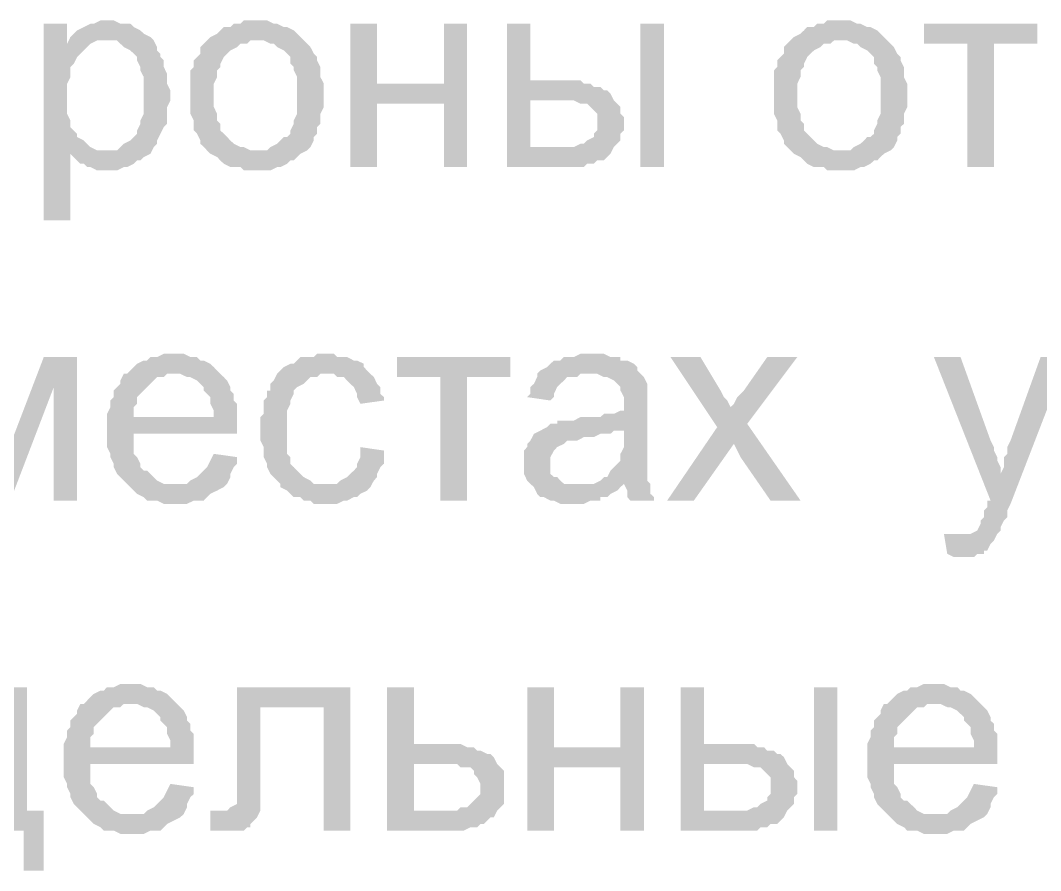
# Model space of a CAD drawing. Header units: millimetres. Extents: x -383313 to -161684, y -117025 to 99224.
# Drawn here: x -351553 to -350258, y -31570 to -30491 of the extents above; entities that cross this region are included whole.
import ezdxf

# ---------------------------------------------------------------- set-up
doc = ezdxf.new("R2010")
doc.units = ezdxf.units.MM
doc.header["$MEASUREMENT"] = 0
doc.layers.add('PDF_Solid Fills', color=7, linetype='Continuous')

# ---------------------------------------------------------------- blocks, each defined once
blk = doc.blocks.new('A$Cf5759c35')
at = {"layer": 'PDF_Solid Fills'}
for points in [[(7018.7, -12225.9), (7018.7, -12225.9), (7010.2, -12225.9), (7001.8, -12230.1), (6997.5, -12230.1), (6989.1, -12234.3), (6989.1, -12234.3), (6980.6, -12238.6), (6976.4, -12242.8), (6972.1, -12247), (7018.7, -12251.3), (7022.9, -12251.3), (7031.4, -12251.3), (7035.6, -12255.5), (7039.9, -12259.7), (7048.3, -12264), (7052.6, -12268.2), (7056.8, -12272.4), (7056.8, -12276.7), (7061, -12285.1), (7061, -12289.4), (7065.3, -12297.8), (7065.3, -12302.1), (7065.3, -12310.5), (7065.3, -12319), (7065.3, -12323.2), (7065.3, -12331.7), (7065.3, -12340.2), (7065.3, -12344.4), (7061, -12352.9), (7061, -12357.1), (7056.8, -12365.6), (7056.8, -12369.8), (7052.6, -12374), (7048.3, -12378.3), (7039.9, -12382.5), (7035.6, -12386.7), (7031.4, -12391), (7022.9, -12391), (7014.5, -12391), (6972.1, -12395.2), (6972.1, -12395.2), (6980.6, -12403.7), (6984.8, -12407.9), (6989.1, -12407.9), (6993.3, -12412.1), (6997.5, -12412.1), (7006, -12416.4), (7010.2, -12416.4), (7018.7, -12416.4), (7018.7, -12416.4), (7027.2, -12416.4), (7031.4, -12416.4), (7039.9, -12412.1), (7044.1, -12412.1), (7052.6, -12407.9), (7056.8, -12403.7), (7061, -12403.7), (7065.3, -12399.4), (7073.7, -12395.2), (7078, -12386.7), (7082.2, -12382.5), (7082.2, -12378.3), (7086.4, -12369.8), (7086.4, -12369.8), (7090.7, -12361.3), (7094.9, -12357.1), (7094.9, -12348.6), (7094.9, -12340.2), (7094.9, -12335.9), (7099.1, -12327.5), (7099.1, -12319), (7099.1, -12319), (7099.1, -12314.8), (7094.9, -12306.3), (7094.9, -12297.8), (7094.9, -12293.6), (7090.7, -12285.1), (7090.7, -12276.7), (7086.4, -12272.4), (7086.4, -12268.2), (7082.2, -12264), (7082.2, -12259.7), (7078, -12251.3), (7073.7, -12247), (7065.3, -12242.8), (7061, -12238.6), (7061, -12238.6), (7052.6, -12234.3), (7048.3, -12230.1), (7039.9, -12230.1), (7035.6, -12230.1), (7027.2, -12225.9)], [(7209.2, -12225.9), (7209.2, -12225.9), (7192.3, -12225.9), (7188, -12230.1), (7179.6, -12230.1), (7175.3, -12234.3), (7166.9, -12234.3), (7162.6, -12238.6), (7158.4, -12242.8), (7149.9, -12247), (7149.9, -12247), (7145.7, -12251.3), (7209.2, -12251.3), (7209.2, -12251.3), (7217.7, -12251.3), (7226.1, -12255.5), (7230.4, -12255.5), (7234.6, -12259.7), (7243.1, -12264), (7247.3, -12268.2), (7251.5, -12272.4), (7251.5, -12280.9), (7255.8, -12285.1), (7255.8, -12289.4), (7260, -12297.8), (7260, -12306.3), (7260, -12310.5), (7260, -12319), (7260, -12323.2), (7260, -12331.7), (7260, -12340.2), (7260, -12344.4), (7255.8, -12352.9), (7255.8, -12357.1), (7251.5, -12365.6), (7251.5, -12369.8), (7247.3, -12374), (7243.1, -12374), (7238.8, -12378.3), (7234.6, -12382.5), (7226.1, -12386.7), (7221.9, -12391), (7213.4, -12391), (7209.2, -12391), (7145.7, -12391), (7149.9, -12395.2), (7158.4, -12399.4), (7162.6, -12403.7), (7166.9, -12407.9), (7175.3, -12412.1), (7179.6, -12412.1), (7188, -12412.1), (7192.3, -12416.4), (7200.7, -12416.4), (7209.2, -12416.4), (7213.4, -12416.4), (7217.7, -12416.4), (7226.1, -12416.4), (7234.6, -12412.1), (7238.8, -12412.1), (7247.3, -12407.9), (7251.5, -12403.7), (7255.8, -12403.7), (7260, -12399.4), (7264.2, -12395.2), (7272.7, -12391), (7276.9, -12386.7), (7281.2, -12378.3), (7281.2, -12374), (7281.2, -12374), (7285.4, -12369.8), (7285.4, -12361.3), (7289.6, -12357.1), (7289.6, -12348.6), (7289.6, -12344.4), (7293.9, -12335.9), (7293.9, -12327.5), (7293.9, -12319), (7293.9, -12314.8), (7293.9, -12306.3), (7289.6, -12297.8), (7289.6, -12289.4), (7289.6, -12285.1), (7285.4, -12276.7), (7285.4, -12272.4), (7281.2, -12268.2), (7276.9, -12259.7), (7272.7, -12255.5), (7268.5, -12251.3), (7264.2, -12247), (7260, -12242.8), (7255.8, -12238.6), (7247.3, -12234.3), (7243.1, -12234.3), (7234.6, -12230.1), (7230.4, -12230.1), (7221.9, -12225.9), (7217.7, -12225.9)], [(7950, -12225.9), (7950, -12225.9), (7933.1, -12225.9), (7928.9, -12230.1), (7920.4, -12230.1), (7916.2, -12234.3), (7907.7, -12234.3), (7903.5, -12238.6), (7899.2, -12242.8), (7890.8, -12247), (7890.8, -12247), (7886.5, -12251.3), (7950, -12251.3), (7950, -12251.3), (7958.5, -12251.3), (7967, -12255.5), (7971.2, -12255.5), (7975.4, -12259.7), (7983.9, -12264), (7988.1, -12268.2), (7992.4, -12272.4), (7992.4, -12280.9), (7996.6, -12285.1), (7996.6, -12289.4), (8000.8, -12297.8), (8000.8, -12306.3), (8000.8, -12310.5), (8000.8, -12319), (8000.8, -12323.2), (8000.8, -12331.7), (8000.8, -12340.2), (8000.8, -12344.4), (7996.6, -12352.9), (7996.6, -12357.1), (7992.4, -12365.6), (7992.4, -12369.8), (7988.1, -12374), (7983.9, -12374), (7979.7, -12378.3), (7975.4, -12382.5), (7967, -12386.7), (7962.7, -12391), (7954.3, -12391), (7950, -12391), (7886.5, -12391), (7890.8, -12395.2), (7899.2, -12399.4), (7903.5, -12403.7), (7907.7, -12407.9), (7916.2, -12412.1), (7920.4, -12412.1), (7928.9, -12412.1), (7933.1, -12416.4), (7941.6, -12416.4), (7950, -12416.4), (7954.3, -12416.4), (7958.5, -12416.4), (7967, -12416.4), (7975.4, -12412.1), (7979.7, -12412.1), (7988.1, -12407.9), (7992.4, -12403.7), (7996.6, -12403.7), (8000.8, -12399.4), (8005.1, -12395.2), (8013.5, -12391), (8017.8, -12386.7), (8022, -12378.3), (8022, -12374), (8022, -12374), (8026.2, -12369.8), (8026.2, -12361.3), (8030.5, -12357.1), (8030.5, -12348.6), (8030.5, -12344.4), (8034.7, -12335.9), (8034.7, -12327.5), (8034.7, -12319), (8034.7, -12314.8), (8034.7, -12306.3), (8030.5, -12297.8), (8030.5, -12289.4), (8030.5, -12285.1), (8026.2, -12276.7), (8026.2, -12272.4), (8022, -12268.2), (8017.8, -12259.7), (8013.5, -12255.5), (8009.3, -12251.3), (8005.1, -12247), (8000.8, -12242.8), (7996.6, -12238.6), (7988.1, -12234.3), (7983.9, -12234.3), (7975.4, -12230.1), (7971.2, -12230.1), (7962.7, -12225.9), (7958.5, -12225.9)], [(6967.9, -12230.1), (6938.3, -12230.1), (6938.3, -12479.9), (6972.1, -12479.9), (6972.1, -12395.2), (7014.5, -12391), (7010.2, -12391), (7006, -12391), (6997.5, -12386.7), (6993.3, -12382.5), (6989.1, -12378.3), (6980.6, -12374), (6980.6, -12369.8), (6976.4, -12365.6), (6972.1, -12361.3), (6972.1, -12352.9), (6967.9, -12344.4), (6967.9, -12340.2), (6967.9, -12331.7), (6967.9, -12323.2), (6967.9, -12319), (6967.9, -12310.5), (6967.9, -12306.3), (6972.1, -12297.8), (6972.1, -12289.4), (6972.1, -12285.1), (6976.4, -12280.9), (6980.6, -12272.4), (6984.8, -12268.2), (6989.1, -12264), (6993.3, -12259.7), (6997.5, -12255.5), (6967.9, -12255.5)], [(7361.6, -12230.1), (7327.7, -12230.1), (7327.7, -12412.1), (7361.6, -12412.1), (7361.6, -12331.7), (7446.3, -12331.7), (7361.6, -12306.3)], [(7475.9, -12230.1), (7446.3, -12230.1), (7446.3, -12306.3), (7361.6, -12306.3), (7446.3, -12331.7), (7446.3, -12412.1), (7475.9, -12412.1)], [(7556.3, -12230.1), (7526.7, -12230.1), (7526.7, -12412.1), (7624.1, -12412.1), (7628.3, -12407.9), (7636.8, -12407.9), (7641, -12403.7), (7649.5, -12403.7), (7653.7, -12399.4), (7657.9, -12395.2), (7657.9, -12395.2), (7662.2, -12386.7), (7556.3, -12386.7), (7556.3, -12327.5), (7590.2, -12327.5), (7662.2, -12327.5), (7657.9, -12319), (7653.7, -12314.8), (7649.5, -12314.8), (7645.2, -12310.5), (7636.8, -12310.5), (7632.5, -12306.3), (7624.1, -12306.3), (7619.8, -12302.1), (7611.4, -12302.1), (7602.9, -12302.1), (7594.4, -12302.1), (7556.3, -12302.1)], [(8199.8, -12230.1), (8055.9, -12230.1), (8055.9, -12255.5), (8110.9, -12255.5), (8110.9, -12412.1), (8144.8, -12412.1), (8144.8, -12255.5), (8199.8, -12255.5)], [(6972.1, -12247), (6967.9, -12255.5), (6997.5, -12255.5), (7006, -12251.3), (7010.2, -12251.3), (7018.7, -12251.3)], [(7145.7, -12251.3), (7141.5, -12255.5), (7137.2, -12259.7), (7137.2, -12268.2), (7133, -12272.4), (7128.8, -12276.7), (7128.8, -12285.1), (7124.5, -12289.4), (7124.5, -12297.8), (7124.5, -12306.3), (7124.5, -12314.8), (7124.5, -12323.2), (7124.5, -12323.2), (7124.5, -12331.7), (7124.5, -12340.2), (7124.5, -12344.4), (7128.8, -12352.9), (7128.8, -12361.3), (7128.8, -12365.6), (7133, -12369.8), (7137.2, -12378.3), (7137.2, -12382.5), (7141.5, -12386.7), (7145.7, -12391), (7209.2, -12391), (7205, -12391), (7200.7, -12391), (7192.3, -12386.7), (7188, -12386.7), (7179.6, -12382.5), (7175.3, -12378.3), (7171.1, -12374), (7171.1, -12374), (7166.9, -12369.8), (7162.6, -12365.6), (7162.6, -12357.1), (7158.4, -12352.9), (7158.4, -12344.4), (7154.2, -12335.9), (7154.2, -12331.7), (7154.2, -12323.2), (7154.2, -12319), (7154.2, -12310.5), (7154.2, -12306.3), (7158.4, -12297.8), (7158.4, -12289.4), (7162.6, -12285.1), (7162.6, -12280.9), (7166.9, -12272.4), (7171.1, -12268.2), (7171.1, -12268.2), (7175.3, -12264), (7183.8, -12259.7), (7188, -12255.5), (7196.5, -12255.5), (7200.7, -12251.3), (7209.2, -12251.3)], [(7886.5, -12251.3), (7882.3, -12255.5), (7878.1, -12259.7), (7878.1, -12268.2), (7873.8, -12272.4), (7869.6, -12276.7), (7869.6, -12285.1), (7865.4, -12289.4), (7865.4, -12297.8), (7865.4, -12306.3), (7865.4, -12314.8), (7865.4, -12323.2), (7865.4, -12323.2), (7865.4, -12331.7), (7865.4, -12340.2), (7865.4, -12344.4), (7869.6, -12352.9), (7869.6, -12361.3), (7869.6, -12365.6), (7873.8, -12369.8), (7878.1, -12378.3), (7878.1, -12382.5), (7882.3, -12386.7), (7886.5, -12391), (7950, -12391), (7945.8, -12391), (7941.6, -12391), (7933.1, -12386.7), (7928.9, -12386.7), (7920.4, -12382.5), (7916.2, -12378.3), (7911.9, -12374), (7911.9, -12374), (7907.7, -12369.8), (7903.5, -12365.6), (7903.5, -12357.1), (7899.2, -12352.9), (7899.2, -12344.4), (7895, -12335.9), (7895, -12331.7), (7895, -12323.2), (7895, -12319), (7895, -12310.5), (7895, -12306.3), (7899.2, -12297.8), (7899.2, -12289.4), (7903.5, -12285.1), (7903.5, -12280.9), (7907.7, -12272.4), (7911.9, -12268.2), (7911.9, -12268.2), (7916.2, -12264), (7924.6, -12259.7), (7928.9, -12255.5), (7937.3, -12255.5), (7941.6, -12251.3), (7950, -12251.3)], [(7662.2, -12327.5), (7590.2, -12327.5), (7611.4, -12327.5), (7619.8, -12331.7), (7624.1, -12331.7), (7628.3, -12331.7), (7632.5, -12335.9), (7636.8, -12340.2), (7641, -12344.4), (7641, -12352.9), (7641, -12357.1), (7641, -12357.1), (7641, -12365.6), (7636.8, -12369.8), (7636.8, -12374), (7628.3, -12378.3), (7628.3, -12378.3), (7624.1, -12382.5), (7619.8, -12382.5), (7611.4, -12386.7), (7607.1, -12386.7), (7598.7, -12386.7), (7586, -12386.7), (7556.3, -12386.7), (7662.2, -12386.7), (7666.4, -12382.5), (7670.6, -12378.3), (7670.6, -12369.8), (7674.9, -12365.6), (7674.9, -12357.1), (7674.9, -12357.1), (7674.9, -12348.6), (7670.6, -12344.4), (7670.6, -12335.9), (7666.4, -12331.7)], [(6980.6, -12653.4), (6938.3, -12653.4), (6883.2, -12797.4), (6870.5, -12835.5), (6895.9, -12835.5), (6951, -12691.5)], [(7103.4, -12649.2), (7103.4, -12649.2), (7090.7, -12649.2), (7082.2, -12653.4), (7073.7, -12653.4), (7069.5, -12657.7), (7065.3, -12657.7), (7056.8, -12661.9), (7052.6, -12666.1), (7048.3, -12670.4), (7044.1, -12674.6), (7103.4, -12674.6), (7107.6, -12674.6), (7111.8, -12674.6), (7120.3, -12678.8), (7124.5, -12678.8), (7133, -12683.1), (7137.2, -12687.3), (7141.5, -12691.5), (7141.5, -12695.8), (7145.7, -12700), (7149.9, -12704.2), (7149.9, -12712.7), (7154.2, -12721.2), (7154.2, -12729.6), (7052.6, -12729.6), (7183.8, -12729.6), (7183.8, -12721.2), (7183.8, -12712.7), (7179.6, -12708.5), (7179.6, -12700), (7175.3, -12695.8), (7175.3, -12691.5), (7171.1, -12683.1), (7166.9, -12678.8), (7162.6, -12674.6), (7158.4, -12670.4), (7154.2, -12666.1), (7149.9, -12661.9), (7141.5, -12657.7), (7137.2, -12657.7), (7133, -12653.4), (7124.5, -12653.4), (7116.1, -12649.2), (7111.8, -12649.2)], [(7298.1, -12649.2), (7285.4, -12649.2), (7281.2, -12653.4), (7264.2, -12653.4), (7260, -12657.7), (7255.8, -12661.9), (7251.5, -12661.9), (7243.1, -12666.1), (7238.8, -12670.4), (7234.6, -12674.6), (7230.4, -12683.1), (7226.1, -12687.3), (7226.1, -12695.8), (7221.9, -12695.8), (7221.9, -12704.2), (7217.7, -12708.5), (7217.7, -12716.9), (7217.7, -12725.4), (7213.4, -12729.6), (7213.4, -12738.1), (7213.4, -12746.6), (7213.4, -12755), (7213.4, -12759.3), (7217.7, -12767.7), (7217.7, -12776.2), (7217.7, -12780.4), (7221.9, -12788.9), (7221.9, -12793.1), (7226.1, -12801.6), (7230.4, -12805.8), (7234.6, -12810.1), (7238.8, -12814.3), (7298.1, -12814.3), (7293.9, -12814.3), (7289.6, -12814.3), (7281.2, -12814.3), (7276.9, -12810.1), (7268.5, -12805.8), (7264.2, -12801.6), (7260, -12797.4), (7260, -12797.4), (7255.8, -12793.1), (7251.5, -12788.9), (7251.5, -12780.4), (7247.3, -12776.2), (7247.3, -12767.7), (7247.3, -12763.5), (7247.3, -12755), (7247.3, -12746.6), (7247.3, -12742.3), (7247.3, -12733.9), (7247.3, -12725.4), (7247.3, -12721.2), (7251.5, -12712.7), (7251.5, -12708.5), (7255.8, -12700), (7255.8, -12695.8), (7260, -12691.5), (7260, -12691.5), (7268.5, -12687.3), (7272.7, -12683.1), (7276.9, -12678.8), (7285.4, -12678.8), (7289.6, -12674.6), (7298.1, -12674.6), (7353.1, -12674.6), (7348.9, -12670.4), (7344.7, -12666.1), (7344.7, -12661.9), (7336.2, -12657.7), (7332, -12657.7), (7323.5, -12653.4), (7319.3, -12653.4), (7310.8, -12653.4), (7306.6, -12649.2)], [(7530.9, -12653.4), (7387, -12653.4), (7387, -12678.8), (7442, -12678.8), (7442, -12835.5), (7475.9, -12835.5), (7475.9, -12678.8), (7530.9, -12678.8)], [(7636.8, -12649.2), (7636.8, -12649.2), (7619.8, -12649.2), (7611.4, -12653.4), (7607.1, -12653.4), (7598.7, -12653.4), (7594.4, -12657.7), (7586, -12657.7), (7581.7, -12661.9), (7577.5, -12666.1), (7569, -12670.4), (7564.8, -12674.6), (7628.3, -12674.6), (7632.5, -12674.6), (7641, -12674.6), (7649.5, -12678.8), (7653.7, -12678.8), (7662.2, -12683.1), (7666.4, -12687.3), (7666.4, -12687.3), (7670.6, -12691.5), (7670.6, -12695.8), (7674.9, -12704.2), (7674.9, -12712.7), (7674.9, -12712.7), (7674.9, -12721.2), (7670.6, -12721.2), (7662.2, -12725.4), (7657.9, -12725.4), (7649.5, -12725.4), (7645.2, -12729.6), (7636.8, -12729.6), (7628.3, -12729.6), (7619.8, -12729.6), (7611.4, -12733.9), (7602.9, -12733.9), (7598.7, -12733.9), (7590.2, -12733.9), (7590.2, -12738.1), (7581.7, -12738.1), (7577.5, -12742.3), (7674.9, -12746.6), (7674.9, -12755), (7674.9, -12759.3), (7674.9, -12767.7), (7670.6, -12776.2), (7670.6, -12780.4), (7670.6, -12784.7), (7666.4, -12788.9), (7662.2, -12793.1), (7657.9, -12797.4), (7653.7, -12805.8), (7649.5, -12805.8), (7645.2, -12810.1), (7636.8, -12814.3), (7674.9, -12814.3), (7674.9, -12814.3), (7679.1, -12822.8), (7679.1, -12831.2), (7683.3, -12835.5), (7713, -12835.5), (7713, -12831.2), (7708.7, -12827), (7708.7, -12818.5), (7708.7, -12814.3), (7704.5, -12810.1), (7704.5, -12805.8), (7704.5, -12801.6), (7704.5, -12797.4), (7704.5, -12788.9), (7704.5, -12780.4), (7704.5, -12772), (7704.5, -12759.3), (7704.5, -12716.9), (7704.5, -12716.9), (7704.5, -12708.5), (7704.5, -12700), (7704.5, -12695.8), (7704.5, -12691.5), (7704.5, -12687.3), (7700.3, -12678.8), (7696, -12674.6), (7691.8, -12670.4), (7691.8, -12666.1), (7687.6, -12661.9), (7679.1, -12657.7), (7670.6, -12657.7), (7670.6, -12653.4), (7662.2, -12653.4), (7657.9, -12653.4), (7649.5, -12649.2), (7641, -12649.2)], [(7772.2, -12653.4), (7734.1, -12653.4), (7793.4, -12742.3), (7814.6, -12763.5), (7823, -12780.4), (7861.1, -12835.5), (7899.2, -12835.5), (7831.5, -12738.1), (7810.3, -12716.9), (7810.3, -12716.9), (7806.1, -12708.5), (7801.9, -12704.2), (7797.6, -12695.8)], [(7895, -12653.4), (7856.9, -12653.4), (7827.3, -12695.8), (7823, -12700), (7818.8, -12704.2), (7814.6, -12712.7), (7810.3, -12716.9), (7831.5, -12738.1)], [(8102.4, -12653.4), (8068.6, -12653.4), (8140.5, -12835.5), (8153.2, -12801.6), (8153.2, -12797.4), (8153.2, -12793.1), (8149, -12784.7), (8149, -12780.4), (8144.8, -12772), (8144.8, -12767.7), (8140.5, -12759.3)], [(8237.9, -12653.4), (8204, -12653.4), (8165.9, -12759.3), (8165.9, -12759.3), (8161.7, -12767.7), (8161.7, -12776.2), (8157.5, -12780.4), (8157.5, -12788.9), (8157.5, -12793.1), (8153.2, -12801.6), (8140.5, -12835.5), (8136.3, -12835.5), (8136.3, -12843.9), (8132.1, -12848.2), (8132.1, -12856.6), (8127.8, -12860.9), (8127.8, -12865.1), (8127.8, -12865.1), (8123.6, -12873.6), (8115.1, -12877.8), (8115.1, -12877.8), (8106.7, -12877.8), (8098.2, -12877.8), (8149, -12877.8), (8149, -12877.8), (8153.2, -12873.6), (8153.2, -12869.3), (8157.5, -12860.9), (8161.7, -12856.6), (8161.7, -12848.2), (8165.9, -12839.7)], [(7044.1, -12674.6), (7039.9, -12674.6), (7035.6, -12683.1), (7035.6, -12687.3), (7031.4, -12691.5), (7027.2, -12695.8), (7027.2, -12704.2), (7022.9, -12708.5), (7022.9, -12716.9), (7018.7, -12725.4), (7018.7, -12729.6), (7018.7, -12738.1), (7018.7, -12746.6), (7018.7, -12755), (7018.7, -12759.3), (7018.7, -12767.7), (7022.9, -12776.2), (7022.9, -12780.4), (7027.2, -12788.9), (7027.2, -12793.1), (7031.4, -12801.6), (7035.6, -12805.8), (7039.9, -12810.1), (7044.1, -12814.3), (7103.4, -12814.3), (7103.4, -12814.3), (7094.9, -12814.3), (7090.7, -12814.3), (7082.2, -12810.1), (7078, -12805.8), (7073.7, -12801.6), (7069.5, -12797.4), (7065.3, -12797.4), (7061, -12793.1), (7061, -12788.9), (7056.8, -12780.4), (7052.6, -12776.2), (7052.6, -12767.7), (7052.6, -12759.3), (7052.6, -12750.8), (7183.8, -12750.8), (7183.8, -12750.8), (7183.8, -12746.6), (7183.8, -12738.1), (7183.8, -12729.6), (7052.6, -12729.6), (7052.6, -12725.4), (7052.6, -12716.9), (7056.8, -12712.7), (7056.8, -12704.2), (7061, -12700), (7065.3, -12695.8), (7069.5, -12691.5), (7073.7, -12687.3), (7078, -12683.1), (7082.2, -12678.8), (7090.7, -12678.8), (7094.9, -12674.6), (7103.4, -12674.6)], [(7353.1, -12674.6), (7298.1, -12674.6), (7306.6, -12674.6), (7310.8, -12678.8), (7319.3, -12678.8), (7323.5, -12683.1), (7327.7, -12687.3), (7332, -12691.5), (7336.2, -12700), (7336.2, -12704.2), (7340.4, -12712.7), (7370.1, -12708.5), (7370.1, -12704.2), (7365.8, -12700), (7365.8, -12691.5), (7361.6, -12687.3), (7357.4, -12678.8)], [(7564.8, -12674.6), (7564.8, -12678.8), (7560.6, -12687.3), (7556.3, -12691.5), (7556.3, -12700), (7552.1, -12704.2), (7581.7, -12708.5), (7586, -12704.2), (7586, -12700), (7590.2, -12691.5), (7594.4, -12687.3), (7598.7, -12683.1), (7602.9, -12678.8), (7607.1, -12678.8), (7615.6, -12678.8), (7619.8, -12674.6), (7628.3, -12674.6)], [(7577.5, -12742.3), (7569, -12746.6), (7569, -12746.6), (7560.6, -12750.8), (7556.3, -12759.3), (7552.1, -12763.5), (7552.1, -12767.7), (7547.9, -12772), (7547.9, -12780.4), (7547.9, -12788.9), (7547.9, -12788.9), (7547.9, -12797.4), (7547.9, -12801.6), (7552.1, -12810.1), (7556.3, -12814.3), (7560.6, -12818.5), (7564.8, -12827), (7564.8, -12827), (7569, -12831.2), (7573.3, -12831.2), (7581.7, -12835.5), (7586, -12835.5), (7594.4, -12839.7), (7602.9, -12839.7), (7611.4, -12839.7), (7615.6, -12839.7), (7624.1, -12839.7), (7632.5, -12835.5), (7636.8, -12835.5), (7645.2, -12835.5), (7645.2, -12831.2), (7653.7, -12831.2), (7657.9, -12827), (7666.4, -12822.8), (7670.6, -12818.5), (7615.6, -12814.3), (7615.6, -12814.3), (7607.1, -12814.3), (7598.7, -12814.3), (7594.4, -12810.1), (7590.2, -12805.8), (7586, -12805.8), (7581.7, -12801.6), (7581.7, -12793.1), (7581.7, -12788.9), (7581.7, -12784.7), (7581.7, -12780.4), (7586, -12772), (7586, -12772), (7590.2, -12767.7), (7598.7, -12763.5), (7602.9, -12759.3), (7607.1, -12759.3), (7615.6, -12759.3), (7624.1, -12755), (7628.3, -12755), (7636.8, -12755), (7645.2, -12750.8), (7649.5, -12750.8), (7657.9, -12750.8), (7662.2, -12746.6), (7670.6, -12746.6), (7674.9, -12746.6)], [(7340.4, -12767.7), (7340.4, -12780.4), (7336.2, -12788.9), (7336.2, -12793.1), (7332, -12797.4), (7327.7, -12801.6), (7323.5, -12805.8), (7315, -12810.1), (7310.8, -12814.3), (7302.3, -12814.3), (7298.1, -12814.3), (7238.8, -12814.3), (7238.8, -12818.5), (7247.3, -12822.8), (7251.5, -12827), (7255.8, -12831.2), (7264.2, -12831.2), (7268.5, -12835.5), (7276.9, -12835.5), (7281.2, -12839.7), (7289.6, -12839.7), (7298.1, -12839.7), (7302.3, -12839.7), (7310.8, -12839.7), (7319.3, -12835.5), (7323.5, -12835.5), (7332, -12831.2), (7336.2, -12831.2), (7340.4, -12827), (7348.9, -12822.8), (7348.9, -12822.8), (7353.1, -12818.5), (7357.4, -12810.1), (7361.6, -12805.8), (7361.6, -12801.6), (7365.8, -12793.1), (7370.1, -12788.9), (7370.1, -12780.4), (7370.1, -12772)], [(7154.2, -12776.2), (7154.2, -12776.2), (7149.9, -12784.7), (7145.7, -12793.1), (7141.5, -12797.4), (7137.2, -12801.6), (7133, -12805.8), (7133, -12805.8), (7124.5, -12810.1), (7120.3, -12814.3), (7111.8, -12814.3), (7103.4, -12814.3), (7044.1, -12814.3), (7044.1, -12814.3), (7048.3, -12818.5), (7052.6, -12822.8), (7056.8, -12827), (7065.3, -12831.2), (7069.5, -12835.5), (7078, -12835.5), (7082.2, -12835.5), (7090.7, -12839.7), (7099.1, -12839.7), (7103.4, -12839.7), (7103.4, -12839.7), (7111.8, -12839.7), (7120.3, -12839.7), (7128.8, -12835.5), (7133, -12835.5), (7141.5, -12835.5), (7145.7, -12831.2), (7149.9, -12827), (7158.4, -12822.8), (7158.4, -12822.8), (7166.9, -12818.5), (7171.1, -12814.3), (7175.3, -12805.8), (7175.3, -12801.6), (7179.6, -12793.1), (7183.8, -12788.9), (7183.8, -12780.4)], [(8081.3, -12877.8), (8085.5, -12903.2), (8094, -12907.4), (8119.4, -12907.4), (8123.6, -12903.2), (8132.1, -12903.2), (8132.1, -12899), (8136.3, -12899), (8140.5, -12890.5), (8144.8, -12886.3), (8149, -12877.8), (8098.2, -12877.8), (8098.2, -12877.8), (8089.7, -12877.8)], [(7048.3, -13068.3), (7048.3, -13068.3), (7035.6, -13068.3), (7027.2, -13072.5), (7018.7, -13072.5), (7014.5, -13076.8), (7010.2, -13076.8), (7001.8, -13081), (6997.5, -13085.2), (6993.3, -13089.5), (6989.1, -13093.7), (7048.3, -13093.7), (7052.6, -13093.7), (7056.8, -13093.7), (7065.3, -13097.9), (7069.5, -13097.9), (7078, -13102.2), (7082.2, -13106.4), (7086.4, -13110.6), (7086.4, -13114.9), (7090.7, -13119.1), (7094.9, -13123.3), (7094.9, -13131.8), (7099.1, -13140.3), (7099.1, -13148.7), (6997.5, -13148.7), (7128.8, -13148.7), (7128.8, -13140.3), (7128.8, -13131.8), (7124.5, -13127.6), (7124.5, -13119.1), (7120.3, -13114.9), (7120.3, -13110.6), (7116.1, -13102.2), (7111.8, -13097.9), (7107.6, -13093.7), (7103.4, -13089.5), (7099.1, -13085.2), (7094.9, -13081), (7086.4, -13076.8), (7082.2, -13076.8), (7078, -13072.5), (7069.5, -13072.5), (7061, -13068.3), (7056.8, -13068.3)], [(8068.6, -13068.3), (8068.6, -13068.3), (8055.9, -13068.3), (8047.4, -13072.5), (8038.9, -13072.5), (8034.7, -13076.8), (8030.5, -13076.8), (8022, -13081), (8017.8, -13085.2), (8013.5, -13089.5), (8009.3, -13093.7), (8068.6, -13093.7), (8072.8, -13093.7), (8077, -13093.7), (8085.5, -13097.9), (8089.7, -13097.9), (8098.2, -13102.2), (8102.4, -13106.4), (8106.7, -13110.6), (8106.7, -13114.9), (8110.9, -13119.1), (8115.1, -13123.3), (8115.1, -13131.8), (8119.4, -13140.3), (8119.4, -13148.7), (8017.8, -13148.7), (8149, -13148.7), (8149, -13140.3), (8149, -13131.8), (8144.8, -13127.6), (8144.8, -13119.1), (8140.5, -13114.9), (8140.5, -13110.6), (8136.3, -13102.2), (8132.1, -13097.9), (8127.8, -13093.7), (8123.6, -13089.5), (8119.4, -13085.2), (8115.1, -13081), (8106.7, -13076.8), (8102.4, -13076.8), (8098.2, -13072.5), (8089.7, -13072.5), (8081.3, -13068.3), (8077, -13068.3)], [(6917.1, -13072.5), (6790.1, -13072.5), (6790.1, -13097.9), (6887.5, -13097.9), (6887.5, -13229.2), (6790.1, -13229.2), (6760.5, -13229.2), (6743.5, -13229.2), (6743.5, -13305.4), (6768.9, -13305.4), (6768.9, -13254.6), (6912.9, -13254.6), (6938.3, -13229.2), (6917.1, -13229.2)], [(7327.7, -13072.5), (7183.8, -13072.5), (7183.8, -13220.7), (7183.8, -13220.7), (7175.3, -13224.9), (7175.3, -13224.9), (7171.1, -13229.2), (7162.6, -13229.2), (7149.9, -13229.2), (7149.9, -13254.6), (7154.2, -13254.6), (7162.6, -13254.6), (7166.9, -13254.6), (7175.3, -13254.6), (7175.3, -13254.6), (7183.8, -13254.6), (7192.3, -13254.6), (7196.5, -13250.3), (7200.7, -13250.3), (7200.7, -13246.1), (7205, -13241.9), (7209.2, -13237.6), (7213.4, -13229.2), (7213.4, -13224.9), (7213.4, -13220.7), (7213.4, -13216.5), (7213.4, -13208), (7213.4, -13199.5), (7213.4, -13191.1), (7213.4, -13097.9), (7293.9, -13097.9)], [(7408.2, -13072.5), (7374.3, -13072.5), (7374.3, -13254.6), (7471.7, -13254.6), (7480.1, -13250.3), (7488.6, -13250.3), (7492.8, -13246.1), (7497.1, -13246.1), (7501.3, -13241.9), (7505.5, -13237.6), (7509.8, -13237.6), (7514, -13229.2), (7408.2, -13229.2), (7408.2, -13169.9), (7442, -13169.9), (7514, -13169.9), (7509.8, -13161.4), (7505.5, -13157.2), (7501.3, -13157.2), (7492.8, -13153), (7488.6, -13153), (7484.4, -13148.7), (7475.9, -13148.7), (7467.4, -13144.5), (7463.2, -13144.5), (7454.7, -13144.5), (7446.3, -13144.5), (7408.2, -13144.5)], [(7586, -13072.5), (7552.1, -13072.5), (7552.1, -13254.6), (7586, -13254.6), (7586, -13174.1), (7670.6, -13174.1), (7586, -13148.7)], [(7700.3, -13072.5), (7670.6, -13072.5), (7670.6, -13148.7), (7586, -13148.7), (7670.6, -13174.1), (7670.6, -13254.6), (7700.3, -13254.6)], [(7776.5, -13072.5), (7746.8, -13072.5), (7746.8, -13254.6), (7844.2, -13254.6), (7848.4, -13250.3), (7856.9, -13250.3), (7861.1, -13246.1), (7869.6, -13246.1), (7873.8, -13241.9), (7878.1, -13237.6), (7878.1, -13237.6), (7882.3, -13229.2), (7776.5, -13229.2), (7776.5, -13169.9), (7810.3, -13169.9), (7882.3, -13169.9), (7878.1, -13161.4), (7873.8, -13157.2), (7869.6, -13157.2), (7865.4, -13153), (7856.9, -13153), (7852.7, -13148.7), (7844.2, -13148.7), (7840, -13144.5), (7831.5, -13144.5), (7823, -13144.5), (7814.6, -13144.5), (7776.5, -13144.5)], [(6989.1, -13093.7), (6984.8, -13093.7), (6980.6, -13102.2), (6980.6, -13106.4), (6976.4, -13110.6), (6972.1, -13114.9), (6972.1, -13123.3), (6967.9, -13127.6), (6967.9, -13136), (6963.7, -13144.5), (6963.7, -13148.7), (6963.7, -13157.2), (6963.7, -13165.7), (6963.7, -13174.1), (6963.7, -13178.4), (6963.7, -13186.8), (6967.9, -13195.3), (6967.9, -13199.5), (6972.1, -13208), (6972.1, -13212.2), (6976.4, -13220.7), (6980.6, -13224.9), (6984.8, -13229.2), (6989.1, -13233.4), (7048.3, -13233.4), (7048.3, -13233.4), (7039.9, -13233.4), (7035.6, -13233.4), (7027.2, -13229.2), (7022.9, -13224.9), (7018.7, -13220.7), (7014.5, -13216.5), (7010.2, -13216.5), (7006, -13212.2), (7006, -13208), (7001.8, -13199.5), (6997.5, -13195.3), (6997.5, -13186.8), (6997.5, -13178.4), (6997.5, -13169.9), (7128.8, -13169.9), (7128.8, -13169.9), (7128.8, -13165.7), (7128.8, -13157.2), (7128.8, -13148.7), (6997.5, -13148.7), (6997.5, -13144.5), (6997.5, -13136), (7001.8, -13131.8), (7001.8, -13123.3), (7006, -13119.1), (7010.2, -13114.9), (7014.5, -13110.6), (7018.7, -13106.4), (7022.9, -13102.2), (7027.2, -13097.9), (7035.6, -13097.9), (7039.9, -13093.7), (7048.3, -13093.7)], [(8009.3, -13093.7), (8005.1, -13093.7), (8000.8, -13102.2), (8000.8, -13106.4), (7996.6, -13110.6), (7992.4, -13114.9), (7992.4, -13123.3), (7988.1, -13127.6), (7988.1, -13136), (7983.9, -13144.5), (7983.9, -13148.7), (7983.9, -13157.2), (7983.9, -13165.7), (7983.9, -13174.1), (7983.9, -13178.4), (7983.9, -13186.8), (7988.1, -13195.3), (7988.1, -13199.5), (7992.4, -13208), (7992.4, -13212.2), (7996.6, -13220.7), (8000.8, -13224.9), (8005.1, -13229.2), (8009.3, -13233.4), (8068.6, -13233.4), (8068.6, -13233.4), (8060.1, -13233.4), (8055.9, -13233.4), (8047.4, -13229.2), (8043.2, -13224.9), (8038.9, -13220.7), (8034.7, -13216.5), (8030.5, -13216.5), (8026.2, -13212.2), (8026.2, -13208), (8022, -13199.5), (8017.8, -13195.3), (8017.8, -13186.8), (8017.8, -13178.4), (8017.8, -13169.9), (8149, -13169.9), (8149, -13169.9), (8149, -13165.7), (8149, -13157.2), (8149, -13148.7), (8017.8, -13148.7), (8017.8, -13144.5), (8017.8, -13136), (8022, -13131.8), (8022, -13123.3), (8026.2, -13119.1), (8030.5, -13114.9), (8034.7, -13110.6), (8038.9, -13106.4), (8043.2, -13102.2), (8047.4, -13097.9), (8055.9, -13097.9), (8060.1, -13093.7), (8068.6, -13093.7)], [(7514, -13169.9), (7442, -13169.9), (7463.2, -13169.9), (7467.4, -13174.1), (7475.9, -13174.1), (7480.1, -13174.1), (7484.4, -13178.4), (7484.4, -13182.6), (7488.6, -13186.8), (7492.8, -13195.3), (7492.8, -13199.5), (7492.8, -13199.5), (7492.8, -13208), (7488.6, -13212.2), (7484.4, -13216.5), (7480.1, -13220.7), (7480.1, -13220.7), (7475.9, -13224.9), (7467.4, -13224.9), (7463.2, -13229.2), (7454.7, -13229.2), (7446.3, -13229.2), (7437.8, -13229.2), (7408.2, -13229.2), (7514, -13229.2), (7518.2, -13224.9), (7522.5, -13220.7), (7522.5, -13212.2), (7522.5, -13208), (7522.5, -13199.5), (7522.5, -13199.5), (7522.5, -13191.1), (7522.5, -13186.8), (7522.5, -13178.4), (7518.2, -13174.1)], [(7882.3, -13169.9), (7810.3, -13169.9), (7831.5, -13169.9), (7840, -13174.1), (7844.2, -13174.1), (7848.4, -13174.1), (7852.7, -13178.4), (7856.9, -13182.6), (7861.1, -13186.8), (7861.1, -13195.3), (7861.1, -13199.5), (7861.1, -13199.5), (7861.1, -13208), (7856.9, -13212.2), (7856.9, -13216.5), (7848.4, -13220.7), (7848.4, -13220.7), (7844.2, -13224.9), (7840, -13224.9), (7831.5, -13229.2), (7827.3, -13229.2), (7818.8, -13229.2), (7806.1, -13229.2), (7776.5, -13229.2), (7882.3, -13229.2), (7886.5, -13224.9), (7890.8, -13220.7), (7890.8, -13212.2), (7895, -13208), (7895, -13199.5), (7895, -13199.5), (7895, -13191.1), (7890.8, -13186.8), (7890.8, -13178.4), (7886.5, -13174.1)], [(7099.1, -13195.3), (7099.1, -13195.3), (7094.9, -13203.8), (7090.7, -13212.2), (7086.4, -13216.5), (7082.2, -13220.7), (7078, -13224.9), (7078, -13224.9), (7069.5, -13229.2), (7065.3, -13233.4), (7056.8, -13233.4), (7048.3, -13233.4), (6989.1, -13233.4), (6989.1, -13233.4), (6993.3, -13237.6), (6997.5, -13241.9), (7001.8, -13246.1), (7010.2, -13250.3), (7014.5, -13254.6), (7022.9, -13254.6), (7027.2, -13254.6), (7035.6, -13258.8), (7044.1, -13258.8), (7048.3, -13258.8), (7048.3, -13258.8), (7056.8, -13258.8), (7065.3, -13258.8), (7073.7, -13254.6), (7078, -13254.6), (7086.4, -13254.6), (7090.7, -13250.3), (7094.9, -13246.1), (7103.4, -13241.9), (7103.4, -13241.9), (7111.8, -13237.6), (7116.1, -13233.4), (7120.3, -13224.9), (7120.3, -13220.7), (7124.5, -13212.2), (7128.8, -13208), (7128.8, -13199.5)], [(8119.4, -13195.3), (8119.4, -13195.3), (8115.1, -13203.8), (8110.9, -13212.2), (8106.7, -13216.5), (8102.4, -13220.7), (8098.2, -13224.9), (8098.2, -13224.9), (8089.7, -13229.2), (8085.5, -13233.4), (8077, -13233.4), (8068.6, -13233.4), (8009.3, -13233.4), (8009.3, -13233.4), (8013.5, -13237.6), (8017.8, -13241.9), (8022, -13246.1), (8030.5, -13250.3), (8034.7, -13254.6), (8043.2, -13254.6), (8047.4, -13254.6), (8055.9, -13258.8), (8064.3, -13258.8), (8068.6, -13258.8), (8068.6, -13258.8), (8077, -13258.8), (8085.5, -13258.8), (8094, -13254.6), (8098.2, -13254.6), (8106.7, -13254.6), (8110.9, -13250.3), (8115.1, -13246.1), (8123.6, -13241.9), (8123.6, -13241.9), (8132.1, -13237.6), (8136.3, -13233.4), (8140.5, -13224.9), (8140.5, -13220.7), (8144.8, -13212.2), (8149, -13208), (8149, -13199.5)]]:
    blk.add_hatch(color=8, dxfattribs=at).paths.add_polyline_path(points)
at = {"layer": 'PDF_Solid Fills', "color": 8, "lineweight": 13}
for points in [[(7725.7, -12412.1), (7725.7, -12230.1), (7696, -12412.1), (7696, -12230.1)], [(6980.6, -12653.4), (6951, -12691.5), (6980.6, -12835.5), (6951, -12835.5)], [(7793.4, -12742.3), (7729.9, -12835.5), (7814.6, -12763.5), (7763.8, -12835.5)], [(7636.8, -12814.3), (7615.6, -12814.3), (7674.9, -12814.3), (7670.6, -12818.5)], [(7327.7, -13072.5), (7293.9, -13097.9), (7327.7, -13254.6), (7293.9, -13254.6)], [(7945.8, -13254.6), (7945.8, -13072.5), (7916.2, -13254.6), (7916.2, -13072.5)], [(6938.3, -13229.2), (6912.9, -13254.6), (6938.3, -13305.4), (6912.9, -13305.4)]]:
    blk.add_solid(points, dxfattribs=at)

msp = doc.modelspace()

# ---------------------------------------------------------------- block references
at = {"ltscale": 100}
msp.add_blockref('A$Cf5759c35', (-358461.97282, -18264.93104), dxfattribs=at)

doc.saveas('drawing.dxf')
